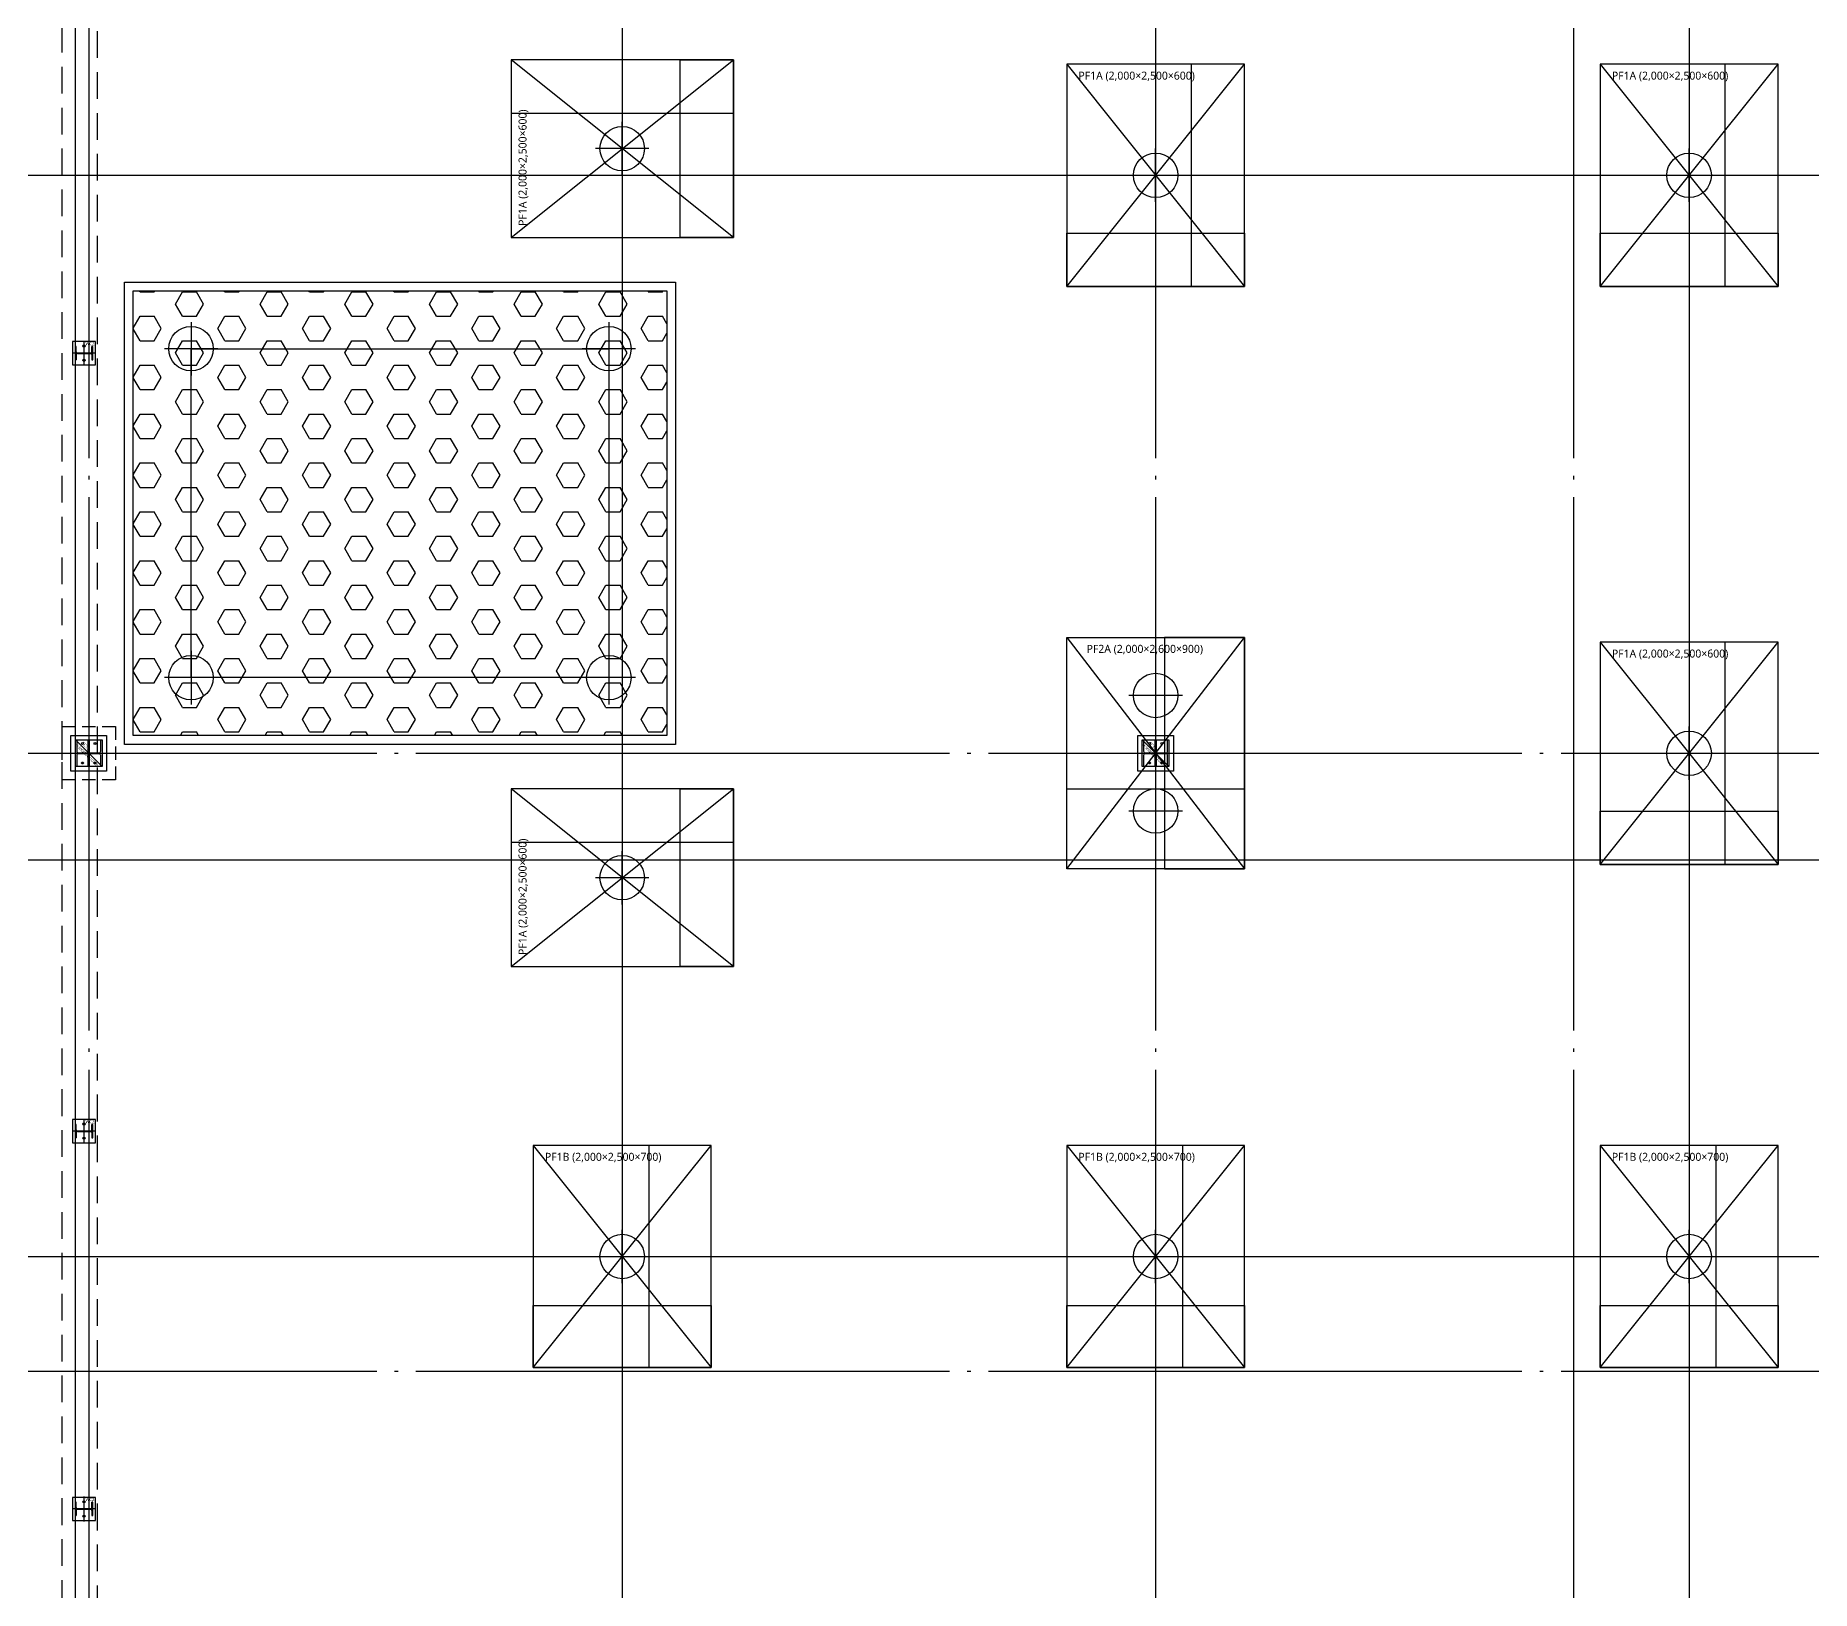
# Model space of a CAD drawing. Header units: millimetres. Extents: x -734060 to 504600, y -7739 to 118800.
# Drawn here: x -295499 to -275524, y 63484 to 80972 of the extents above; entities that cross this region are included whole.
import ezdxf
from ezdxf.enums import TextEntityAlignment as Align
from ezdxf.lldxf.tags import DXFTag

# ---------------------------------------------------------------- set-up
doc = ezdxf.new("R2010")
doc.units = ezdxf.units.MM
doc.header["$LTSCALE"] = 200
for name, pattern in [('CEN-GAUN', [32.2, 30, -1, 0.2, -1]), ('CONTINOUS', [0]), ('H3', [3, 2, -1]), ('HID', [2.3, 1.5, -0.8]), ('HIDDEN', [0.375, 0.25, -0.125])]:
    doc.linetypes.add(name, pattern=pattern)
doc.layers.get('DEFPOINTS').update_dxf_attribs({"color": 137})
for name, color, linetype in [('0-PIPE', 7, 'Continuous'), ('0-기초', 4, 'H3'), ('09GIRDER', 2, 'Continuous'), ('CEN', 1, 'CEN-GAUN'), ('G', 3, 'Continuous'), ('HAT-INS', 250, 'Continuous'), ('S-COL', 2, 'Continuous'), ('STEEL BASE', 13, 'Continuous'), ('WAL', 3, 'Continuous'), ('Z-하부구조체', 6, 'HIDDEN')]:
    doc.layers.add(name, color=color, linetype=linetype)
doc.layers.add('STEEL-CK', color=181, linetype='Continuous', plot=False)
doc.layers.add('TEMP', color=171, linetype='Continuous', plot=False)
doc.styles.add('스타일1', font='malgun.ttf')
tags = doc.linetypes.add('DH-HID2', pattern=[1.2, 0.8, -0.4]).pattern_tags.tags
tags[6:7] = [DXFTag(74, 4), DXFTag(75, 0), DXFTag(340, '0'), DXFTag(46, 1.0), DXFTag(50, 0.0), DXFTag(44, 0.0), DXFTag(45, 0.0)]
tags[4:5] = [DXFTag(74, 4), DXFTag(75, 0), DXFTag(340, '0'), DXFTag(46, 1.0), DXFTag(50, 0.0), DXFTag(44, 0.0), DXFTag(45, 0.0)]

# ---------------------------------------------------------------- blocks, each defined once
blk = doc.blocks.new('X-CEN11')
at = {"layer": 'CEN', "color": 14, "linetype": 'CONTINOUS'}
for p, q in [((6000, 4216), (6000, -48378)), ((18000, 4216), (18000, -48378)), ((-9200, -6500), (76000, -6500)), ((-9200, -14200), (76000, -14200)), ((-9200, -18660), (76000, -18660))]:
    blk.add_line(p, q, dxfattribs=at)
blk = doc.blocks.new('X-CEN')
at = {"layer": 'CEN'}
for p, q in [((0, 9200), (0, -53000)), ((12000, 9200), (12000, -53000)), ((16700, 9200), (16700, -53000)), ((-9200, -13000), (76000, -13000)), ((-9200, -19950), (62000, -19950))]:
    blk.add_line(p, q, dxfattribs=at)
blk = doc.blocks.new('파일')
at = {"layer": '0-PIPE', "color": 7, "linetype": 'Continuous'}
for p, q in [((0, -300), (0, 300)), ((-300, 0), (300, 0))]:
    blk.add_line(p, q, dxfattribs=at)
at = {"layer": '0-PIPE', "color": 3, "linetype": 'Continuous'}
blk.add_circle((0, 0), 250, dxfattribs=at)
blk = doc.blocks.new('SS-PF2A')
at = {"layer": '0-기초', "linetype": 'DH-HID2', "ltscale": 2}
blk.add_lwpolyline([(-1000, 1300), (1000, 1300), (1000, -1300), (-1000, -1300)], close=True, dxfattribs=at)
at = {"layer": 'DEFPOINTS'}
for p, q in [((-1000, 1300), (1000, -1300)), ((-1000, -1300), (1000, 1300))]:
    blk.add_line(p, q, dxfattribs=at)
for points in [[(1000, -1300), (1000, 1300), (100, 1300), (100, -1300)], [(-1000, -1300), (-1000, -400), (1000, -400), (1000, -1300)]]:
    blk.add_lwpolyline(points, close=True, dxfattribs=at)
at = {"layer": '0-기초', "rotation": 180}
for p in [(0, 650), (0, -650)]:
    blk.add_blockref('파일', p, dxfattribs=at)
at = {"layer": 'DEFPOINTS', "style": '스타일1'}
blk.add_text('PF2A (2,000×2,600×900)', height=90, dxfattribs=at).set_placement((-122, 1174), align=Align.MIDDLE_CENTER)
blk = doc.blocks.new('SS-PF1A')
at = {"layer": '0-기초', "linetype": 'DH-HID2', "ltscale": 2.5}
blk.add_lwpolyline([(-1000, 1250), (-1000, -1250), (1000, -1250), (1000, 1250)], close=True, dxfattribs=at)
at = {"layer": 'DEFPOINTS'}
for p, q in [((-1000, 1250), (1000, -1250)), ((-1000, -1250), (1000, 1250))]:
    blk.add_line(p, q, dxfattribs=at)
for points in [[(1000, -1250), (1000, 1250), (400, 1250), (400, -1250)], [(-1000, -1250), (-1000, -650), (1000, -650), (1000, -1250)]]:
    blk.add_lwpolyline(points, close=True, dxfattribs=at)
at = {"layer": '0-기초'}
blk.add_blockref('파일', (0, 0), dxfattribs=at)
at = {"layer": 'DEFPOINTS', "style": '스타일1'}
blk.add_text('PF1A (2,000×2,500×600)', height=90, dxfattribs=at).set_placement((-214, 1121), align=Align.MIDDLE_CENTER)
blk = doc.blocks.new('SS-PF1B')
at = {"layer": '0-기초', "linetype": 'DH-HID2', "ltscale": 2.5}
blk.add_lwpolyline([(-1000, 1250), (-1000, -1250), (1000, -1250), (1000, 1250)], close=True, dxfattribs=at)
at = {"layer": 'DEFPOINTS'}
for p, q in [((-1000, 1250), (1000, -1250)), ((-1000, -1250), (1000, 1250))]:
    blk.add_line(p, q, dxfattribs=at)
for points in [[(1000, -1250), (1000, 1250), (300, 1250), (300, -1250)], [(-1000, -1250), (-1000, -550), (1000, -550), (1000, -1250)]]:
    blk.add_lwpolyline(points, close=True, dxfattribs=at)
at = {"layer": '0-기초'}
blk.add_blockref('파일', (0, 0), dxfattribs=at)
at = {"layer": 'DEFPOINTS', "style": '스타일1'}
blk.add_text('PF1B (2,000×2,500×700)', height=90, dxfattribs=at).set_placement((-214, 1121), align=Align.MIDDLE_CENTER)
blk = doc.blocks.new('X-1F-FD')
at = {"layer": 'CEN'}
blk.add_lwpolyline([(1150, -8450), (5850, -8450), (5850, -12150), (1150, -12150)], close=True, dxfattribs=at)
at = {"layer": 'STEEL-CK'}
blk.add_lwpolyline([(500, -7800), (6500, -7800), (6500, -12800), (500, -12800)], close=True, dxfattribs=at)
blk.add_blockref('SS-PF2A', (12000, -13000))
at = {"layer": '0-기초', "rotation": 180}
for p in [(1150, -8450), (5850, -8450), (1150, -12150), (5850, -12150)]:
    blk.add_blockref('파일', p, dxfattribs=at)
at = {"layer": 'S-COL', "rotation": 90}
for p in [(6000, -6200), (6000, -14400)]:
    blk.add_blockref('SS-PF1A', p, dxfattribs=at)
at = {"layer": 'S-COL'}
for name, p in [('SS-PF1A', (12000, -6500)), ('SS-PF1A', (18000, -6500)), ('SS-PF1A', (18000, -13000)), ('SS-PF1B', (6000, -18660)), ('SS-PF1B', (12000, -18660)), ('SS-PF1B', (18000, -18660))]:
    blk.add_blockref(name, p, dxfattribs=at)
blk = doc.blocks.new('S-SC13')
at = {"layer": '09GIRDER'}
blk.add_lwpolyline([(-150, -150), (-150, -135), (-23, -135, 0.414214), (-5, -117), (-5, 117, 0.414214), (-23, 135), (-150, 135), (-150, 150), (150, 150), (150, 135), (23, 135, 0.414214), (5, 117), (5, -117, 0.414214), (23, -135), (150, -135), (150, -150)], format="xyb", close=True, dxfattribs=at)
at = {"layer": 'DEFPOINTS'}
blk.add_line((-150, -150), (150, 150), dxfattribs=at)
blk.add_lwpolyline([(-150, 150), (150, 150), (150, -150), (-150, -150)], close=True, dxfattribs=at)
at = {"layer": 'STEEL BASE'}
for points in [[(-200, 200), (200, 200), (200, -200), (-200, -200)], [(-150, 6), (-5, 6), (-5, -6), (-150, -6)], [(5, 6), (150, 6), (150, -6), (5, -6)]]:
    blk.add_lwpolyline(points, close=True, dxfattribs=at)
for centre in [(-110, 70), (110, 70), (-110, -70), (110, -70)]:
    blk.add_circle(centre, 11, dxfattribs=at)
at = {"layer": 'DEFPOINTS', "style": '스타일1'}
blk.add_text('SC13', height=35, rotation=45, dxfattribs=at).set_placement((-109, -83))
blk.add_text('H-300X300X10X15', height=30, rotation=45, dxfattribs=at).set_placement((19, -23), align=Align.MIDDLE_CENTER)
blk = doc.blocks.new('S-SC11A')
at = {"layer": '09GIRDER'}
blk.add_lwpolyline([(-150, -150), (-150, -135), (-23, -135, 0.414214), (-5, -117), (-5, 117, 0.414214), (-23, 135), (-150, 135), (-150, 150), (150, 150), (150, 135), (23, 135, 0.414214), (5, 117), (5, -117, 0.414214), (23, -135), (150, -135), (150, -150)], format="xyb", close=True, dxfattribs=at)
at = {"layer": 'DEFPOINTS'}
blk.add_line((-150, -150), (150, 150), dxfattribs=at)
blk.add_lwpolyline([(-150, 150), (150, 150), (150, -150), (-150, -150)], close=True, dxfattribs=at)
at = {"layer": 'STEEL BASE'}
for points in [[(-200, 200), (200, 200), (200, -200), (-200, -200)], [(-150, 6), (-5, 6), (-5, -6), (-150, -6)], [(5, 6), (150, 6), (150, -6), (5, -6)]]:
    blk.add_lwpolyline(points, close=True, dxfattribs=at)
for centre in [(-110, 70), (110, 70), (-110, -70), (110, -70)]:
    blk.add_circle(centre, 11, dxfattribs=at)
at = {"layer": 'DEFPOINTS', "style": '스타일1'}
blk.add_text('SC11A', height=35, rotation=45, dxfattribs=at).set_placement((-109, -83))
blk.add_text('H-300X300X10X15', height=30, rotation=45, dxfattribs=at).set_placement((19, -23), align=Align.MIDDLE_CENTER)
blk = doc.blocks.new('*U49')
for p, q in [((59, 185), (0, 185)), ((59, 9), (0, 9)), ((72, 172), (72, 22)), ((78, 172), (78, 22)), ((91, 185), (150, 185)), ((91, 9), (150, 9))]:
    blk.add_line(p, q)
for points in [[(150, 185), (150, 194), (0, 194), (0, 185)], [(0, 9), (0, 0), (150, 0), (150, 9)]]:
    blk.add_lwpolyline(points)
for centre, start, end in [((59, 172), 0, 90), ((59, 22), 270, 0), ((91, 172), 90, 180), ((91, 22), 180, 270)]:
    blk.add_arc(centre, 13, start, end)
blk = doc.blocks.new('S-WC2')
at = {"layer": 'DEFPOINTS'}
for p, q in [((140, 0), (-140, 0)), ((0, 130), (0, -130))]:
    blk.add_line(p, q, dxfattribs=at)
at = {"layer": 'STEEL BASE'}
blk.add_lwpolyline([(130, 130), (-130, 130), (-130, -130), (130, -130)], close=True, dxfattribs=at)
for centre in [(-80, 0), (80, 0)]:
    blk.add_circle(centre, 12, dxfattribs=at)
at = {"layer": 'WAL', "rotation": 180}
blk.add_blockref('*U49', (75, 97), dxfattribs=at)
at = {"layer": 'TEMP', "style": '스타일1'}
blk.add_text('WC2', height=35, rotation=90, dxfattribs=at).set_placement((-89, 17))
blk = doc.blocks.new('x-stu-1Fcol')
at = {"rotation": 270}
for name, p in [('S-WC2', (-53, -8500)), ('S-SC13', (0, -13000)), ('S-WC2', (-53, -17250)), ('S-WC2', (-53, -21500))]:
    blk.add_blockref(name, p, dxfattribs=at)
at = {"layer": 'STEEL-CK', "rotation": 270}
blk.add_blockref('S-SC11A', (12000, -13000), dxfattribs=at)
blk = doc.blocks.new('X-S-PDH')
at = {"layer": 'Z-하부구조체', "color": 251, "ltscale": 3}
blk.add_lwpolyline([(-300, -12700), (300, -12700), (300, -13300), (-300, -13300)], close=True, dxfattribs=at)

msp = doc.modelspace()

# ---------------------------------------------------------------- hatches: boundary and pattern name
at = {"layer": '0-기초', "linetype": 'CONTINOUS', "ltscale": 3}
h = msp.add_hatch(dxfattribs=at)
h.set_pattern_fill('HEX', color=252, scale=50)
h.paths.add_polyline_path([(-294399.67, 78100), (-294399.67, 73100), (-288399.67, 73100), (-288399.67, 78100)])

# ---------------------------------------------------------------- linework, layer by layer
at = {"layer": '0-기초', "linetype": 'DH-HID2', "ltscale": 3}
for points in [[(-294499.67, 78200), (-288299.67, 78200), (-288299.67, 73000), (-294499.67, 73000)], [(-294399.67, 78100), (-288399.67, 78100), (-288399.67, 73100), (-294399.67, 73100)]]:
    msp.add_lwpolyline(points, close=True, dxfattribs=at)
at = {"layer": 'DEFPOINTS'}
msp.add_lwpolyline([(-295050, 86050), (-223750, 86050), (-223750, 42750), (-295050, 42750)], close=True, dxfattribs=at)
at = {"layer": 'G', "color": 7, "linetype": 'HID'}
for points in [[(-295200, 86200), (-223600, 86200), (-223600, 42600), (-295200, 42600)], [(-294800, 85800), (-224000, 85800), (-224000, 43000), (-294800, 43000)]]:
    msp.add_lwpolyline(points, close=True, dxfattribs=at)

# ---------------------------------------------------------------- block references
for name in ['X-S-PDH', 'x-stu-1Fcol', 'X-1F-FD']:
    msp.add_blockref(name, (-294900, 85900))
at = {"layer": '0-기초', "color": 252, "linetype": 'CONTINOUS', "ltscale": 3}
msp.add_blockref('X-CEN11', (-294900, 85900), dxfattribs=at)
at = {"layer": 'HAT-INS'}
msp.add_blockref('X-CEN', (-294900, 85900), dxfattribs=at)

doc.saveas('drawing.dxf')
